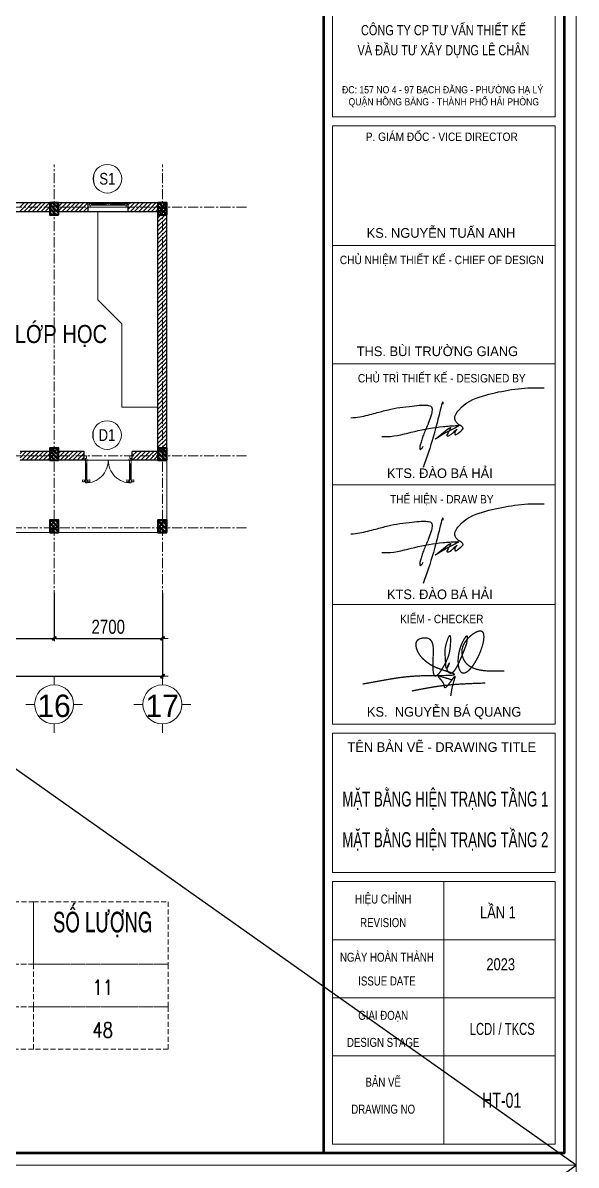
# Model space of a CAD drawing. Header units: millimetres. Extents: x 5243337 to 5938936, y 490824 to 785930.
# Drawn here: x 5834984 to 5848782, y 640013 to 668511 of the extents above; entities that cross this region are included whole.
import ezdxf
from ezdxf.enums import TextEntityAlignment as Align

# ---------------------------------------------------------------- set-up
doc = ezdxf.new("R2010")
doc.units = ezdxf.units.MM
doc.header["$MEASUREMENT"] = 0
doc.header["$PDMODE"] = 32
for name, pattern in [('ACAD_ISO07W100', [3, 0, -3]), ('CENTER', [2, 1.25, -0.25, 0.25, -0.25]), ('HIDDEN', [0.375, 0.25, -0.125])]:
    doc.linetypes.add(name, pattern=pattern)
doc.layers.get('0').update_dxf_attribs({"lineweight": 0})
doc.layers.get('Defpoints').update_dxf_attribs({"lineweight": 0})
for name, color, linetype, lineweight in [('0.15_Cua', 144, 'Continuous', 15), ('A-WIPEOUT', 254, 'ACAD_ISO07W100', 0), ('cat2', 22, 'Continuous', 30), ('dim', 144, 'Continuous', 13), ('hatch1', 136, 'Continuous', 9), ('Khungten_LCDI', 7, 'Continuous', 25), ('LC Dim', 8, 'Continuous', 18), ('LC Hatch', 252, 'Continuous', 9), ('LC ISO', 153, 'Continuous', 13), ('LC MANH DUT', 35, 'HIDDEN', 5), ('LC Net dam 1', 30, 'Continuous', 30), ('LC Net dam2', 6, 'Continuous', 40), ('LC Net manh', 9, 'Continuous', 5), ('LC Net thay', 7, 'Continuous', 25), ('LC Text1', 3, 'Continuous', 20), ('LC Text2', 7, 'Continuous', 25), ('manh1', 67, 'Continuous', 13), ('text', 1, 'Continuous', 20), ('thay1', 63, 'Continuous', 18), ('truc', 76, 'CENTER', 9)]:
    doc.layers.add(name, color=color, linetype=linetype, lineweight=lineweight)
doc.layers.add('KCS_Plotter', color=11, linetype='Continuous', plot=False)
doc.layers.add('KICHTHUOC', color=9, linetype='Continuous')
doc.styles.add('EG Hai', font='VHAVANB.TTF')
doc.styles.add('General text 2', font='arial.ttf')
doc.styles.add('HOATBIF', font='hoatbif.shx', dxfattribs={"width": 0.8})
doc.styles.add('Khungten', font='VHAVAN.TTF', dxfattribs={"width": 0.9, "height": 5000})
doc.styles.add('LC 2', font='VHARIALN.TTF', dxfattribs={"width": 0.7})
doc.styles.add('LC 3', font='vnsimli.shx', dxfattribs={"width": 0.75})
doc.styles.add('T2', font='VHARIAL.TTF', dxfattribs={"width": 0.8})
doc.styles.add('Title', font='VHBLACK.TTF')
doc.styles.add('VnAvantH', font='VHAVANB.TTF', dxfattribs={"width": 0.6})
doc.dimstyles.new('1-100', dxfattribs={"dimscale": 100, "dimtxt": 2.5, "dimasz": 0.35, "dimexe": 0.5, "dimexo": 0, "dimgap": 0.8, "dimtad": 1, "dimdec": 0, "dimzin": 0, "dimdsep": 46, "dimtxsty": 'HOATBIF', "dimblk1": 'DOT', "dimblk2": 'DOT', "dimsah": 1, "dimcen": -1, "dimdle": 1, "dimclrd": 256, "dimclre": 256, "dimclrt": 4, "dimadec": 3, "dimazin": 2, "dimtfac": 0.333333, "dimtdec": 0, "dimtix": 1, "dimtmove": 2, "dimatfit": 3, "dimldrblk": 'DOT', "dimfxl": 1, "dimtvp": 0.833333, "dimtolj": 1, "dimtzin": 0, "dimarcsym": 0})
pattern_1 = [(45, (174971.07, -40298.29), (-53.0330086, 53.0330086), [])]

# ---------------------------------------------------------------- blocks, each defined once
blk = doc.blocks.new('DOT')
at = {"layer": 'dim'}
for p, q in [((-3, 0), (3, 0)), ((-1, -1), (1, 1))]:
    blk.add_line(p, q, dxfattribs=at)
blk.add_lwpolyline([(0.5, 1), (-1, -0.5), (-0.5, -1), (1, 0.5)], close=True, dxfattribs=at)
blk = doc.blocks.new('*D558')
at = {"layer": 'Defpoints', "color": 0, "ltscale": 300, "transparency": 16777216}
for p in [(5793813, 654293), (5838463, 654293), (5838463, 652214)]:
    blk.add_point(p, dxfattribs=at)
at = {"layer": 'LC Dim', "lineweight": -2, "ltscale": 300, "transparency": 16777216}
for p, q in [((5793813, 654293), (5793813, 652144)), ((5838463, 654293), (5838463, 652144)), ((5793862, 652214), (5838414, 652214))]:
    blk.add_line(p, q, dxfattribs=at)
at = {"layer": 'LC Dim', "lineweight": -2, "ltscale": 300, "transparency": 16777216, "xscale": 49, "yscale": 49, "zscale": 49, "rotation": 180}
blk.add_blockref('DOT', (5793813, 652214), dxfattribs=at)
at = {"layer": 'LC Dim', "lineweight": -2, "ltscale": 300, "transparency": 16777216, "xscale": 49, "yscale": 49, "zscale": 49}
blk.add_blockref('DOT', (5838463, 652214), dxfattribs=at)
at = {"layer": 'LC Dim', "color": 4, "ltscale": 300, "transparency": 16777216, "insert": (5816138, 652501), "char_height": 350, "attachment_point": 5, "style": 'HOATBIF'}
blk.add_mtext('\\A1;44650', dxfattribs=at)
blk = doc.blocks.new('_Dot')
at = {"color": 0, "linetype": 'ByBlock', "lineweight": -2}
blk.add_line((-0.5, 0), (-1, 0), dxfattribs=at)
at = {"color": 0, "linetype": 'ByBlock', "const_width": 0.5}
blk.add_lwpolyline([(-0.25, 0, 1), (0.25, 0, 1)], format="xyb", close=True, dxfattribs=at)
blk = doc.blocks.new('*D574')
at = {"layer": 'Defpoints', "color": 0, "ltscale": 300, "transparency": 16777216}
for p in [(5833063, 654293), (5835763, 654293), (5835763, 653156)]:
    blk.add_point(p, dxfattribs=at)
at = {"layer": 'LC Dim', "lineweight": -2, "ltscale": 300, "transparency": 16777216}
for p, q in [((5833063, 654293), (5833063, 653086)), ((5835763, 654293), (5835763, 653086)), ((5833112, 653156), (5835714, 653156))]:
    blk.add_line(p, q, dxfattribs=at)
at = {"layer": 'LC Dim', "lineweight": -2, "ltscale": 300, "transparency": 16777216, "xscale": 49, "yscale": 49, "zscale": 49, "rotation": 180}
blk.add_blockref('DOT', (5833063, 653156), dxfattribs=at)
at = {"layer": 'LC Dim', "lineweight": -2, "ltscale": 300, "transparency": 16777216, "xscale": 49, "yscale": 49, "zscale": 49}
blk.add_blockref('DOT', (5835763, 653156), dxfattribs=at)
at = {"layer": 'LC Dim', "color": 4, "ltscale": 300, "transparency": 16777216, "insert": (5834413, 653443), "char_height": 350, "attachment_point": 5, "style": 'HOATBIF'}
blk.add_mtext('\\A1;2700', dxfattribs=at)
blk = doc.blocks.new('*D575')
at = {"layer": 'Defpoints', "color": 0, "ltscale": 300, "transparency": 16777216}
for p in [(5835763, 654293), (5838463, 654293), (5838463, 653156)]:
    blk.add_point(p, dxfattribs=at)
at = {"layer": 'LC Dim', "lineweight": -2, "ltscale": 300, "transparency": 16777216}
for p, q in [((5835763, 654293), (5835763, 653086)), ((5838463, 654293), (5838463, 653086)), ((5835812, 653156), (5838414, 653156))]:
    blk.add_line(p, q, dxfattribs=at)
at = {"layer": 'LC Dim', "lineweight": -2, "ltscale": 300, "transparency": 16777216, "xscale": 49, "yscale": 49, "zscale": 49, "rotation": 180}
blk.add_blockref('DOT', (5835763, 653156), dxfattribs=at)
at = {"layer": 'LC Dim', "lineweight": -2, "ltscale": 300, "transparency": 16777216, "xscale": 49, "yscale": 49, "zscale": 49}
blk.add_blockref('DOT', (5838463, 653156), dxfattribs=at)
at = {"layer": 'LC Dim', "color": 4, "ltscale": 300, "transparency": 16777216, "insert": (5837113, 653443), "char_height": 350, "attachment_point": 5, "style": 'HOATBIF'}
blk.add_mtext('\\A1;2700', dxfattribs=at)
blk = doc.blocks.new('TTRUC')
at = {"layer": 'LC ISO'}
for p, q in [((0, 6.95), (0, 10.13)), ((-6.95, 0), (-10.13, 0)), ((6.95, 0), (10.13, 0)), ((0, -6.95), (0, -10.13))]:
    blk.add_line(p, q, dxfattribs=at)
at = {"layer": 'LC Net manh'}
blk.add_circle((0, 0), 6.95, dxfattribs=at)
blk = doc.blocks.new('fsdfgsg')
at = {"layer": 'LC Hatch', "ltscale": 2}
h = blk.add_hatch(dxfattribs=at)
h.set_pattern_fill('BTCT', color=256, scale=20, angle=270)
h.set_pattern_definition([(320, (-309198.05, -458467.84), (-12.550427, -143.452037), [15, -165]), (265, (-309198.05, -458467.84), (150.438427, 27.750267), [12, -132]), (10.4514, (-309199.1, -458479.8), (137.88791, -115.701876), [12.748038, -140.228422]), (316.1842, (-309158.05, -458467.84), (-33.103803, -213.44821), [22.5, -247.5]), (6.6356, (-309160.81, -458485.63), (194.823574, -186.93254), [19.12206, -210.3426]), (261.1842, (-309158.05, -458467.84), (194.82372, -186.93239), [18, -198]), (291, (-309168.05, -458487.84), (-80.523778, -119.38141), [15, -165]), (236, (-309168.05, -458487.84), (145.03001, -48.663066), [12, -132]), (341.4514, (-309174.77, -458497.79), (64.5061, -168.044526), [12.748038, -140.228422]), (307.5, (-309198.055, -458467.84), (66.578771, -2.431971), [0, -130.4, 0, -134, 0, -132.5]), (277.5, (-309198.055, -458467.84), (78.882342, -52.6139075), [0, -76.4, 0, -127.4, 0, -50.5]), (237.5, (-309198.055, -458423.24), (-4.5109743, -106.764487), [0, -50, 0, -156, 0, -207]), (227.5, (-309198.055, -458403.24), (20.020996, -116.637234), [0, -65, 0, -103.6, 0, -147]), (315, (-309198.055, -458467.84), (53.033009, 53.033009), []), (315, (-309198.055, -458503.196), (53.033009, 53.033009), [])])
h.paths.add_polyline_path([(-110, 190), (-110, -110), (110, -110), (110, 190)])
at = {"layer": 'LC Net dam2', "ltscale": 2}
blk.add_lwpolyline([(110, -110), (110, 190), (-110, 190), (-110, -110)], close=True, dxfattribs=at)
blk = doc.blocks.new('*U62')
for p, q in [((35, 0), (965, 0)), ((50, -110), (950, -110)), ((560, -20), (905, -20)), ((560, -60), (905, -60))]:
    blk.add_line(p, q)
at = {"color": 8, "lineweight": 5}
for p, q in [((95, -20), (440, -20)), ((95, -35), (440, -35)), ((95, -45), (440, -45)), ((95, -60), (440, -60)), ((560, -20), (905, -20)), ((560, -35), (905, -35)), ((560, -45), (905, -45)), ((560, -60), (905, -60))]:
    blk.add_line(p, q, dxfattribs=at)
for points in [[(0, 0), (35, 0), (35, -60), (50, -60), (50, -110), (0, -110), (0, 0)], [(1000, 0), (965, 0), (965, -60), (950, -60), (950, -110), (1000, -110), (1000, 0)], [(560, -45), (560, -60), (500, -60), (500, -20), (560, -20), (560, -35), (550, -35), (550, -45), (560, -45)], [(905, -45), (905, -60), (965, -60), (965, -20), (905, -20), (905, -35), (915, -35), (915, -45), (905, -45)]]:
    blk.add_lwpolyline(points)
for points in [[(35, -20), (95, -20), (95, -35), (85, -35), (85, -45), (95, -45), (95, -60), (35, -60)], [(500, -20), (440, -20), (440, -35), (450, -35), (450, -45), (440, -45), (440, -60), (500, -60)]]:
    blk.add_lwpolyline(points, close=True)
for points in [[(95, -29, -0.312187), (102, -35, -0.312187)], [(95, -51, 0.312187), (102, -45, 0.312187)], [(440, -29, 0.312187), (433, -35, 0.312187)], [(440, -51, -0.312187), (433, -45, -0.312187)]]:
    blk.add_lwpolyline(points, format="xyb", dxfattribs=at)
for centre, start, end in [((559, -37), 14.2151, 83.5658), ((559, -43), 276.4342, 345.7849), ((906, -37), 96.4342, 165.7849), ((906, -43), 194.2151, 263.5658)]:
    blk.add_arc(centre, 8.25, start, end, dxfattribs=at)
blk = doc.blocks.new('*U19')
at = {"layer": 'A-WIPEOUT'}
blk.add_lwpolyline([(0, 4.25), (-2.5, 3.44), (-4.04, 1.31), (-4.04, -1.31), (-2.5, -3.44), (0, -4.25), (2.5, -3.44), (4.04, -1.31), (4.04, 1.31), (2.5, 3.44)], close=True, dxfattribs=at)
blk.add_wipeout([(0, 4.25), (-2.5, 3.44), (-4.04, 1.31), (-4.04, -1.31), (-2.5, -3.44), (0, -4.25), (2.5, -3.44), (4.04, -1.31), (4.04, 1.31), (2.5, 3.44)]).dxf.layer = 'A-WIPEOUT'
blk.add_circle((0, 0), 4.25)
at = {"layer": 'text', "style": 'General text 2', "width": 0.8, "flags": 8}
blk.add_attdef('SYMBOL', text='', height=3.5, dxfattribs=at).set_placement((0, 0), align=Align.MIDDLE_CENTER)
blk = doc.blocks.new('*U58')
for p, q in [((30, -469), (30, -100)), ((70, -469), (70, -100)), ((1130, -469), (1130, -100)), ((1170, -469), (1170, -100))]:
    blk.add_line(p, q)
at = {"color": 8, "lineweight": 9}
for p, q in [((48, -479), (48, -90)), ((52, -479), (52, -90)), ((1148, -479), (1148, -90)), ((1152, -479), (1152, -90))]:
    blk.add_line(p, q, dxfattribs=at)
for points in [[(30, 0), (0, 0), (0, 110), (60, 110), (60, 40), (30, 40), (30, 0)], [(55, -100), (70, -100), (70, 0), (30, 0), (30, -100), (45, -100), (45, -90), (55, -90), (55, -100)], [(1145, -100), (1130, -100), (1130, 0), (1170, 0), (1170, -100), (1155, -100), (1155, -90), (1145, -90), (1145, -100)], [(1170, 0), (1200, 0), (1200, 110), (1140, 110), (1140, 40), (1170, 40), (1170, 0)], [(20, -514), (10, -514), (10, -524), (20, -524)], [(55, -469), (70, -469), (70, -569), (30, -569), (30, -469), (45, -469), (45, -479), (55, -479), (55, -469)], [(80, -514), (90, -514), (90, -524), (80, -524)], [(1120, -514), (1110, -514), (1110, -524), (1120, -524)], [(1145, -469), (1130, -469), (1130, -569), (1170, -569), (1170, -469), (1155, -469), (1155, -479), (1145, -479), (1145, -469)], [(1180, -514), (1190, -514), (1190, -524), (1180, -524)]]:
    blk.add_lwpolyline(points)
for points in [[(5, -498), (-35, -494, 0.443716), (-40, -499), (-40, -538, 0.443716), (-35, -543), (5, -539, 0.385314), (10, -534), (10, -503, 0.385314)], [(95, -498), (135, -494, -0.443716), (140, -499), (140, -538, -0.443716), (135, -543), (95, -539, -0.385314), (90, -534), (90, -503, -0.385314)], [(1105, -498), (1065, -494, 0.443716), (1060, -499), (1060, -538, 0.443716), (1065, -543), (1105, -539, 0.385314), (1110, -534), (1110, -503, 0.385314)], [(1195, -498), (1235, -494, -0.443716), (1240, -499), (1240, -538, -0.443716), (1235, -543), (1195, -539, -0.385314), (1190, -534), (1190, -503, -0.385314)]]:
    blk.add_lwpolyline(points, format="xyb", close=True)
at = {"color": 8, "lineweight": 5}
for centre, start, end in [((32, -1), 269.7667, 0.0919), ((1168, -1), 179.9081, 270.2333)]:
    blk.add_arc(centre, 568, start, end, dxfattribs=at)
at = {"color": 8, "lineweight": 9}
for centre, start, end in [((47, -99), 186.4342, 273.2898), ((53, -99), 266.7102, 353.5658), ((1147, -99), 186.4342, 273.2898), ((1153, -99), 266.7102, 353.5658), ((47, -470), 86.7102, 173.5658), ((53, -470), 6.4342, 93.2898), ((1147, -470), 86.7102, 173.5658), ((1153, -470), 6.4342, 93.2898)]:
    blk.add_arc(centre, 8.25, start, end, dxfattribs=at)
for centre, start, end in [((70, -519), 143.1301, 216.8699), ((30, -519), 323.1301, 36.8699), ((1170, -519), 143.1301, 216.8699), ((1130, -519), 323.1301, 36.8699)]:
    blk.add_arc(centre, 50, start, end)
blk = doc.blocks.new('NGUYEN BA QUANG')
at = {"layer": 'LC ISO', "const_width": 54}
for points in [[(-3416, -557, -0.001023), (-2231, -345, -0.008385), (-1869, -289, -0.026114), (-905, -212, -0.007166), (-491, -205, 0.001773), (-49, -203, 0.009736), (200, -197, 0.025773), (331, -186, 0.054465), (383, -173, 0.09183), (397, -166, 0.386262), (399, -152, 0.129793), (379, -135, 0.036801), (321, -108, 0.016128), (184, -59, -0.006736), (-183, 62, -0.023924), (-416, 154, -0.046785), (-684, 310, -0.041509), (-918, 503, -0.092678), (-1136, 813, -0.077778), (-1199, 1035, -0.070106), (-1196, 1141, -0.201572), (-1106, 1286, -0.091887), (-982, 1343, -0.118851), (-732, 1351, -0.227561), (-543, 1208, -0.055716), (-508, 1121, -0.035741), (-487, 1019, -0.022757), (-478, 904, -0.018678), (-477, 714, 0.005361), (-493, 294, 0.022501), (-487, 25, 0.024956), (-474, -85, 0.051878), (-451, -169, 0.084004), (-427, -209, 0.302699), (-372, -224, 0.091028), (-331, -204, 0.045769), (-285, -164, 0.031407), (-218, -87, 0.026473), (-114, 66, 0.038878), (124, 530, 0.063388), (207, 831, 0.030377), (243, 1236, 0.019395), (241, 1350, 0.050857), (231, 1429, 0.089259), (221, 1451, 0.446193), (202, 1454, 0.08967), (185, 1438, 0.048315), (156, 1388, 0.024568), (114, 1288, 0.037087), (24, 971, 0.06811), (7, 722, 0.007404), (19, 571, -0.009821), (27, 442, 0.013775), (38, 214, 0.023991), (46, 154, 0.068642), (58, 113, 0.168495), (71, 99, 0.190472), (82, 99, 0.135753), (102, 116, 0.042547), (133, 165, 0.037247), (185, 280, 0.083462), (192, 310, 0.752396), (189, 311, 0.077103), (170, 286, 0.067778), (106, 135, 0.079642), (97, 52, 0.07615), (107, 12, 0.090818), (168, -77, 0.162992), (233, -111, 0.134535), (287, -101, 0.046135), (315, -85, 0.0589), (372, -33, 0.033446), (431, 44, 0.020493), (492, 142, 0.018931), (584, 325, 0.012315), (712, 617, 0.006262), (906, 1114)], [(906, 1114, 0.006821), (929, 1272, 0.011774), (937, 1340, 0.026266), (938, 1394, 0.052103), (935, 1423, 0.076783), (930, 1436, 0.163971), (923, 1442, 0.170042), (914, 1442, 0.080479), (902, 1436, 0.05585), (881, 1417, 0.031056), (847, 1375, 0.025203), (791, 1286, 0.116129), (556, 476, 0.061974), (575, 166, 0.045365), (610, 47, 0.070676), (660, -41, 0.091415), (710, -86, 0.146905), (783, -104, 0.068448), (833, -95, 0.049636), (885, -72, 0.053986), (978, -6, 0.029209), (1056, 69, 0.021304), (1134, 162, 0.025491), (1250, 329, 0.068873), (1561, 1027, 0.01773), (1596, 1171, 0.037697), (1624, 1368, 0.029037), (1623, 1453, 0.04288), (1613, 1525, 0.066726), (1590, 1583, 0.100495), (1556, 1623, 0.111871), (1508, 1644, 0.054631), (1469, 1647, 0.041179), (1426, 1643, 0.04561), (1355, 1623, 0.04967), (1225, 1558, 0.109429), (829, 1164, 0.05047), (753, 1012, 0.368126), (1079, 156, 0.040655), (1223, 90, 0.031441), (1383, 42, 0.023503), (1557, 9, 0.017084), (1742, -10, 0.011936), (1936, -19, 0.009133), (2206, -21, 0.002915), (2480, -16)], [(274, -380, 0.002584), (99, -322, 0.004829), (-9, -289, 0.009549), (-104, -262, 0.02019), (-180, -245, 0.020391), (-210, -242, 0.037792), (-233, -241, 0.083891), (-249, -244, 0.129866), (-256, -250, 0.170647), (-258, -257, 0.074142), (-257, -264, 0.04333), (-253, -271, 0.038982), (-240, -290, 0.018381), (-209, -327, -0.006145), (-155, -388, -0.017161), (-112, -442, -0.029179), (-72, -502, -0.056277), (-39, -577, -0.025416), (-31, -610, -0.003247), (-24, -652, 0.033316), (-18, -677, 0.055631), (-12, -689, 0.087521), (-5, -698, 0.15828), (8, -703, 0.07777), (18, -702, 0.051495), (30, -698, 0.04838), (50, -685, 0.02792), (72, -667, 0.021215), (104, -635, 0.012757), (138, -596, 0.011354), (192, -528, 0.005945), (265, -430, -0.007904), (360, -301, -0.011483), (384, -270, -0.027823), (404, -249, -0.066961), (415, -240, -0.123545), (420, -238, -0.248584), (424, -240, -0.12084), (426, -246, -0.064597), (426, -260, -0.027008), (421, -289, -0.011306), (411, -326, -0.007085), (384, -419, 0.007773), (340, -569, 0.03162), (266, -923, 0.004795), (248, -1055)], [(-1368, -847, -0.004051), (-800, -737, -0.026384), (342, -582, -0.006339), (726, -556, -0.004215), (1111, -537, -0.002629), (1689, -517)]]:
    blk.add_lwpolyline(points, format="xyb", dxfattribs=at)
blk = doc.blocks.new('chu ky hai')
at = {"layer": 'cat2'}
for points in [[(-7108, -1180), (-6432, -1197), (-2775, -522), (976, 115), (1801, 186), (2622, 234), (2986, 231), (2480, -78), (-30, -1486), (540, -1049), (1949, -60), (1474, -942), (1449, -999), (1449, -1057), (1477, -1093), (1572, -1118), (1707, -1098), (1898, -993), (2754, -240), (2527, -595), (2479, -768), (2477, -864), (2515, -945), (2607, -960), (2750, -905), (2939, -770), (3555, -206), (3585, -163), (3551, -35), (3281, 205), (2716, 642), (2520, 942), (3011, 2284), (6131, 4121), (9514, 4894), (12933, 5218), (14228, 5200)], [(975, 3070), (960, 3197), (924, 3338), (690, 2725), (349, 1352), (-322, -1171), (-1656, -5247)], [(-11175, 1253), (-9978, 1396), (-7921, 1888), (-6284, 2309), (-4744, 2618), (-3121, 2809), (-1911, 2927), (-1107, 2906), (-579, 2709), (-517, 2075), (-671, 1470), (-1000, 507), (-1282, -135), (-1576, -846), (-1805, -1465), (-1996, -2070), (-2109, -2631), (-2056, -2899), (-1967, -2874), (-1871, -2786), (-1768, -2651), (-1653, -2476)]]:
    blk.add_spline(points, degree=3, dxfattribs=at)
blk = doc.blocks.new('ha tang Nui Beo')
at = {"layer": 'Defpoints', "lineweight": 0}
blk.add_lwpolyline([(-1200, -14850), (-1200, 14850), (40800, 14850), (40800, -14850)], close=True, dxfattribs=at)
at = {"layer": 'Khungten_LCDI', "color": 5, "lineweight": 60}
blk.add_line((36600, 14650), (36600, -14650), dxfattribs=at)
at = {"layer": 'Khungten_LCDI', "color": 5, "lineweight": 25}
blk.add_line((40600, -14650), (40600, 14650), dxfattribs=at)
at = {"layer": 'Khungten_LCDI', "color": 9, "lineweight": 15}
for p, q in [((38600, -10133), (38600, -14500)), ((40450, -11100), (36750, -11100)), ((40450, -12067), (36750, -12067)), ((40450, -13033), (36750, -13033))]:
    blk.add_line(p, q, dxfattribs=at)
at = {"layer": 'Khungten_LCDI', "color": 5, "lineweight": 60}
blk.add_lwpolyline([(0, -14650), (0, 14650), (40600, 14650), (40600, -14650)], close=True, dxfattribs=at)
at = {"layer": 'Khungten_LCDI', "color": 9, "lineweight": 15}
for points in [[(36750, 2587), (40450, 2587), (40450, 6562), (36750, 6562)], [(36750, 446), (40450, 446), (40450, 2437), (36750, 2437)], [(36750, -1522), (40450, -1522), (40450, 446), (36750, 446)], [(36750, -1522), (40450, -1522), (40450, -3535), (36750, -3535)], [(36750, -5526), (40450, -5526), (40450, -3535), (36750, -3535)], [(36750, -7517), (40450, -7517), (40450, -5526), (36750, -5526)], [(36750, -9983), (40450, -9983), (40450, -7667), (36750, -7667)], [(36750, -14500), (40450, -14500), (40450, -10133), (36750, -10133)]]:
    blk.add_lwpolyline(points, close=True, dxfattribs=at)
at = {"layer": 'cat2', "xscale": 0.1265625, "yscale": 0.1265625, "zscale": 0.1265625}
for p in [(38468, -2580), (38468, -4510)]:
    blk.add_blockref('chu ky hai', p, dxfattribs=at)
at = {"layer": 'LC Net dam 1', "xscale": 0.4, "yscale": 0.4, "zscale": 0.4}
blk.add_blockref('NGUYEN BA QUANG', (38616, -6625), dxfattribs=at)
at = {"color": 7}
for s, height, style, width, p in [('c«ng ty cp t\xad vÊn thiÕt kÕ', 170, 'Title', 0.8, (38594, 3942)), ('vµ ®Çu t\xad x©y dùng lª ch©n', 170, 'Title', 0.8, (38594, 3609)), ('P. gi¸m ®èc - VICE director', 140, 'Khungten', 0.9, (38566, 2184)), ('chñ nhiÖm thiÕt kÕ - chief of design', 140, 'Khungten', 0.9, (38566, 136)), ('chñ tr× thiÕt kÕ - designed by', 140, 'Khungten', 0.9, (38566, -1832)), ('thÓ hiÖn - draw by', 140, 'Khungten', 0.9, (38566, -3845)), ('kiÓm - checker', 140, 'Khungten', 0.9, (38566, -5836)), ('hiÖu chØnh', 150, 'Khungten', 0.8, (37592, -10499)), ('revision', 150, 'Khungten', 0.8, (37592, -10891)), ('ngµy hoµn thµnh', 150, 'Khungten', 0.8, (37654, -11466)), ('issue date', 150, 'Khungten', 0.8, (37654, -11862)), ('giai ®o¹n', 150, 'Khungten', 0.8, (37592, -12433)), ('lcdi / TKcs', 200, 'Title', 0.7, (39571, -12684)), ('design stage', 150, 'Khungten', 0.8, (37592, -12883)), ('b¶n vÏ', 150, 'Khungten', 0.8, (37592, -13544)), ('drawing nO', 150, 'Khungten', 0.8, (37592, -13994))]:
    blk.add_text(s, height=height, dxfattribs=dict(at, style=style, width=width)).set_placement(p, align=Align.CENTER)
for s, style, p in [('ks. nguyÔn tuÊn anh', 'VnAvantH', (38553, 574)), ('ths. bïi tr\xadêng giang', 'VnAvantH', (38493, -1394)), ('Kts. ®µo b¸ h¶i', 'VnAvantH', (38534, -3422)), ('Kts. ®µo b¸ h¶i', 'VnAvantH', (38534, -5436)), ('ks.  NGUYÔN B¸ QUANG', 'VnAvantH', (38605, -7390)), ('tªn b¶n vÏ - drawing title', 'Khungten', (38566, -7977))]:
    blk.add_text(s, height=160, dxfattribs=dict(at, style=style)).set_placement(p, align=Align.CENTER)
at = {"color": 7, "insert": (38600, 3096), "char_height": 120, "attachment_point": 2, "style": 'Khungten'}
blk.add_mtext_dynamic_manual_height_columns('®c: 157 no 4 - 97 b¹ch ®»ng - ph\xadêng h¹ lý   quËn hång bµng - thµnh phè h¶i phßng ', width=3421.65, gutter_width=25, heights=[0], dxfattribs=at)
at = {"color": 7, "style": 'Khungten', "width": 0.8}
for tag, p in [('REVISION', (39499, -10746)), ('NGAYHT', (39546, -11609))]:
    blk.add_attdef(tag, text='', height=200, dxfattribs=at).set_placement(p, align=Align.CENTER)
at = {"layer": 'LC Text1', "style": 'Title', "width": 1.485915}
for tag, p, p2 in [('TENBANVE1', (36913, -8886), (40339, -8886)), ('TENBANVE2', (36913, -9562), (40339, -9562))]:
    blk.add_attdef(tag, text='', height=250, dxfattribs=at).set_placement(p, p2, align=Align.FIT)
at = {"layer": 'LC Text1', "style": 'Title', "width": 0.7}
blk.add_attdef('SOBANVE', text='', height=250, dxfattribs=at).set_placement((39562, -13896), align=Align.CENTER)

msp = doc.modelspace()

# ---------------------------------------------------------------- hatches: boundary and pattern name
at = {"layer": 'hatch1'}
h = msp.add_hatch(dxfattribs=at)
h.set_pattern_fill('ANSI31', color=256, scale=600)
h.set_pattern_definition(pattern_1)
h.paths.add_polyline_path([(5794773.2, 664020.5), (5793923.2, 664020.5), (5793923.2, 663800.5), (5794773.2, 663800.5)])
h.paths.add_polyline_path([(5796403.2, 664020.5), (5795773.2, 664020.5), (5795773.2, 663910.5), (5795773.2, 663800.5), (5796403.2, 663800.5)])
h.paths.add_polyline_path([(5797363.2, 664020.5), (5796623.2, 664020.5), (5796623.2, 663800.5), (5797363.2, 663800.5)])
h.paths.add_polyline_path([(5799103.2, 664020.5), (5798363.2, 664020.5), (5798363.2, 663910.5), (5798363.2, 663800.5), (5799103.2, 663800.5)])
h.paths.add_polyline_path([(5800063.2, 664020.5), (5799323.2, 664020.5), (5799323.2, 663800.5), (5800063.2, 663800.5)])
h.paths.add_polyline_path([(5801803.2, 664020.5), (5801063.2, 664020.5), (5801063.2, 663910.5), (5801063.2, 663800.5), (5801803.2, 663800.5)])
h.paths.add_polyline_path([(5802763.2, 664020.5), (5802023.2, 664020.5), (5802023.2, 663800.5), (5802763.2, 663800.5)])
h.paths.add_polyline_path([(5804503.2, 664020.5), (5803763.2, 664020.5), (5803763.2, 663910.5), (5803763.2, 663800.5), (5804503.2, 663800.5)])
h.paths.add_polyline_path([(5805463.2, 664020.5), (5804723.2, 664020.5), (5804723.2, 663800.5), (5805463.2, 663800.5)])
h.paths.add_polyline_path([(5807203.2, 664020.5), (5806463.2, 664020.5), (5806463.2, 663910.5), (5806463.2, 663800.5), (5807203.2, 663800.5)])
h.paths.add_polyline_path([(5808163.2, 664020.5), (5807423.2, 664020.5), (5807423.2, 663800.5), (5808163.2, 663800.5)])
h.paths.add_polyline_path([(5809903.2, 664020.5), (5809163.2, 664020.5), (5809163.2, 663910.5), (5809163.2, 663800.5), (5809903.2, 663800.5)])
h.paths.add_polyline_path([(5811113.2, 664020.5), (5810373.2, 664020.5), (5810373.2, 663800.5), (5811113.2, 663800.5)])
h.paths.add_polyline_path([(5812853.2, 664020.5), (5812113.2, 664020.5), (5812113.2, 663910.5), (5812113.2, 663800.5), (5812853.2, 663800.5)])
h.paths.add_polyline_path([(5813813.2, 664020.5), (5813073.2, 664020.5), (5813073.2, 663800.5), (5813813.2, 663800.5)])
h.paths.add_polyline_path([(5815553.2, 664020.5), (5814813.2, 664020.5), (5814813.2, 663910.5), (5814813.2, 663800.5), (5815553.2, 663800.5)])
h.paths.add_polyline_path([(5816513.2, 664020.5), (5815773.2, 664020.5), (5815773.2, 663800.5), (5816513.2, 663800.5)])
h.paths.add_polyline_path([(5818253.2, 664020.5), (5817513.2, 664020.5), (5817513.2, 663910.5), (5817513.2, 663800.5), (5818253.2, 663800.5)])
h.paths.add_polyline_path([(5822153.2, 664020.5), (5818473.2, 664020.5), (5818473.2, 663800.5), (5822153.2, 663800.5)])
h.paths.add_polyline_path([(5823113.2, 664020.5), (5822373.2, 664020.5), (5822373.2, 663800.5), (5823113.2, 663800.5)])
h.paths.add_polyline_path([(5824853.2, 664020.5), (5824113.2, 664020.5), (5824113.2, 663910.5), (5824113.2, 663800.5), (5824853.2, 663800.5)])
h.paths.add_polyline_path([(5825813.2, 664020.5), (5825073.2, 664020.5), (5825073.2, 663800.5), (5825813.2, 663800.5)])
h.paths.add_polyline_path([(5827553.2, 664020.5), (5826813.2, 664020.5), (5826813.2, 663910.5), (5826813.2, 663800.5), (5827553.2, 663800.5)])
h.paths.add_polyline_path([(5828513.2, 664020.5), (5827773.2, 664020.5), (5827773.2, 663800.5), (5828513.2, 663800.5)])
h.paths.add_polyline_path([(5830253.2, 664020.5), (5829513.2, 664020.5), (5829513.2, 663800.5), (5830253.2, 663800.5)])
h.paths.add_polyline_path([(5831213.2, 664020.5), (5830473.2, 664020.5), (5830473.2, 663800.5), (5831213.2, 663800.5)])
h.paths.add_polyline_path([(5832953.2, 664020.5), (5832213.2, 664020.5), (5832213.2, 663910.5), (5832213.2, 663800.5), (5832953.2, 663800.5)])
h.paths.add_polyline_path([(5833913.2, 664020.5), (5833173.2, 664020.5), (5833173.2, 663800.5), (5833913.2, 663800.5)])
h.paths.add_polyline_path([(5835653.2, 664020.5), (5834913.2, 664020.5), (5834913.2, 663910.5), (5834913.2, 663800.5), (5835653.2, 663800.5)])
h.paths.add_polyline_path([(5836613.2, 664020.5), (5835873.2, 664020.5), (5835873.2, 663800.5), (5836613.2, 663800.5)])
h.paths.add_polyline_path([(5838353.2, 664020.5), (5837613.2, 664020.5), (5837613.2, 663910.5), (5837613.2, 663800.5), (5838353.2, 663800.5)])
h = msp.add_hatch(dxfattribs=at)
h.set_pattern_fill('ANSI31', color=256, scale=600)
h.set_pattern_definition(pattern_1)
h.paths.add_polyline_path([(5793923.2, 663720.5), (5793703.2, 663720.5), (5793703.2, 657900.5), (5793923.2, 657900.5)])
h.paths.add_polyline_path([(5802023.2, 663720.5), (5801803.2, 663720.5), (5801803.2, 657900.5), (5802023.2, 657900.5)])
h.paths.add_polyline_path([(5810123.2, 663720.5), (5809903.2, 663720.5), (5809903.2, 657900.5), (5810123.2, 657900.5)])
h.paths.add_polyline_path([(5810373.2, 663720.5), (5810153.2, 663720.5), (5810153.2, 657900.5), (5810373.2, 657900.5)])
h.paths.add_polyline_path([(5818473.2, 663720.5), (5818253.2, 663720.5), (5818253.2, 657900.5), (5818473.2, 657900.5)])
h.paths.add_polyline_path([(5830473.2, 663720.5), (5830253.2, 663720.5), (5830253.2, 657900.5), (5830473.2, 657900.5)])
h.paths.add_polyline_path([(5838573.2, 663720.5), (5838353.2, 663720.5), (5838353.2, 657900.5), (5838573.2, 657900.5)])
h = msp.add_hatch(dxfattribs=at)
h.set_pattern_fill('ANSI31', color=256, scale=600)
h.set_pattern_definition(pattern_1)
h.paths.add_polyline_path([(5794663.2, 657820.5), (5793923.2, 657820.5), (5793923.2, 657600.5), (5794663.2, 657600.5), (5794663.2, 657710.5)])
h.paths.add_polyline_path([(5796403.2, 657820.5), (5795663.2, 657820.5), (5795663.2, 657600.5), (5796403.2, 657600.5)])
h.paths.add_polyline_path([(5797363.2, 657820.5), (5796623.2, 657820.5), (5796623.2, 657600.5), (5797363.2, 657600.5), (5797363.2, 657710.5)])
h.paths.add_polyline_path([(5799103.2, 657820.5), (5798363.2, 657820.5), (5798363.2, 657600.5), (5799103.2, 657600.5)])
h.paths.add_polyline_path([(5799963.2, 657820.5), (5799323.2, 657820.5), (5799323.2, 657600.5), (5799963.2, 657600.5)])
h.paths.add_polyline_path([(5801803.2, 657820.5), (5801163.2, 657820.5), (5801163.2, 657600.5), (5801803.2, 657600.5)])
h.paths.add_polyline_path([(5802763.2, 657710.5), (5802763.2, 657820.5), (5802023.2, 657820.5), (5802023.2, 657600.5), (5802763.2, 657600.5)])
h.paths.add_polyline_path([(5804503.2, 657820.5), (5803763.2, 657820.5), (5803763.2, 657600.5), (5804503.2, 657600.5)])
h.paths.add_polyline_path([(5805463.2, 657710.5), (5805463.2, 657820.5), (5804723.2, 657820.5), (5804723.2, 657600.5), (5805463.2, 657600.5)])
h.paths.add_polyline_path([(5807203.2, 657820.5), (5806463.2, 657820.5), (5806463.2, 657600.5), (5807203.2, 657600.5)])
h.paths.add_polyline_path([(5808063.2, 657820.5), (5807423.2, 657820.5), (5807423.2, 657600.5), (5808063.2, 657600.5)])
h.paths.add_polyline_path([(5809903.2, 657820.5), (5809263.2, 657820.5), (5809263.2, 657600.5), (5809903.2, 657600.5)])
h.paths.add_polyline_path([(5811113.2, 657820.5), (5810373.2, 657820.5), (5810373.2, 657600.5), (5811113.2, 657600.5), (5811113.2, 657710.5)])
h.paths.add_polyline_path([(5812853.2, 657820.5), (5812113.2, 657820.5), (5812113.2, 657600.5), (5812853.2, 657600.5)])
h.paths.add_polyline_path([(5813813.2, 657710.5), (5813813.2, 657820.5), (5813073.2, 657820.5), (5813073.2, 657600.5), (5813813.2, 657600.5)])
h.paths.add_polyline_path([(5815553.2, 657820.5), (5814813.2, 657820.5), (5814813.2, 657600.5), (5815553.2, 657600.5)])
h.paths.add_polyline_path([(5816413.2, 657820.5), (5815773.2, 657820.5), (5815773.2, 657600.5), (5816413.2, 657600.5)])
h.paths.add_polyline_path([(5818253.2, 657820.5), (5817613.2, 657820.5), (5817613.2, 657600.5), (5818253.2, 657600.5)])
h.paths.add_polyline_path([(5823013.2, 657820.5), (5822373.2, 657820.5), (5822373.2, 657600.5), (5823013.2, 657600.5)])
h.paths.add_polyline_path([(5824853.2, 657820.5), (5824112.6, 657820.5), (5824112.6, 657600.5), (5824853.2, 657600.5)])
h.paths.add_polyline_path([(5825813.2, 657710.5), (5825813.2, 657820.5), (5825073.2, 657820.5), (5825073.2, 657600.5), (5825813.2, 657600.5)])
h.paths.add_polyline_path([(5827553.2, 657820.5), (5826813.2, 657820.5), (5826813.2, 657600.5), (5827553.2, 657600.5)])
h.paths.add_polyline_path([(5828313.2, 657710.5), (5828313.2, 657820.5), (5827773.2, 657820.5), (5827773.2, 657600.5), (5828313.2, 657600.5)])
h.paths.add_polyline_path([(5830253.2, 657820.5), (5829513.2, 657820.5), (5829513.2, 657600.5), (5830253.2, 657600.5)])
h.paths.add_polyline_path([(5831213.2, 657820.5), (5830473.2, 657820.5), (5830473.2, 657600.5), (5831213.2, 657600.5)])
h.paths.add_polyline_path([(5832953.2, 657820.5), (5832213.2, 657820.5), (5832213.2, 657600.5), (5832953.2, 657600.5)])
h.paths.add_polyline_path([(5833913.2, 657710.5), (5833913.2, 657820.5), (5833173.2, 657820.5), (5833173.2, 657600.5), (5833913.2, 657600.5)])
h.paths.add_polyline_path([(5835653.2, 657820.5), (5834913.2, 657820.5), (5834913.2, 657600.5), (5835653.2, 657600.5)])
h.paths.add_polyline_path([(5836513.2, 657710.5), (5836513.2, 657820.5), (5835873.2, 657820.5), (5835873.2, 657600.5), (5836513.2, 657600.5)])
h.paths.add_polyline_path([(5838353.2, 657820.5), (5837713.2, 657820.5), (5837713.2, 657600.5), (5838353.2, 657600.5)])

# ---------------------------------------------------------------- linework, layer by layer
at = {"layer": 'KCS_Plotter'}
msp.add_line((5785781.5, 595463.2), (5848781.5, 640013.2), dxfattribs=at)
at = {"layer": 'LC MANH DUT', "ltscale": 500}
for points in [[(5825009.6, 646580.6), (5835247.6, 646580.6), (5835247.6, 645026.7), (5825009.6, 645026.7)], [(5835247.6, 646580.6), (5838611.5, 646580.6), (5838611.5, 645026.7), (5835247.6, 645026.7)], [(5825009.6, 645026.7), (5835247.6, 645026.7), (5835247.6, 643965.7), (5825009.6, 643965.7)], [(5835247.6, 645026.7), (5838611.5, 645026.7), (5838611.5, 643965.7), (5835247.6, 643965.7)], [(5825009.6, 643965.7), (5835247.6, 643965.7), (5835247.6, 642904.7), (5825009.6, 642904.7)], [(5835247.6, 643965.7), (5838611.5, 643965.7), (5838611.5, 642904.7), (5835247.6, 642904.7)]]:
    msp.add_lwpolyline(points, close=True, dxfattribs=at)
at = {"layer": 'LC Net dam 1', "ltscale": 2}
for p, q in [((5838573.2, 664020.5), (5810153.2, 664020.5)), ((5838573.2, 657600.5), (5838573.2, 664020.5)), ((5835653.2, 663800.5), (5833173.2, 663800.5)), ((5838353.2, 663800.5), (5835873.2, 663800.5)), ((5838353.2, 657820.5), (5838353.2, 663800.5)), ((5835653.2, 657820.5), (5834913.2, 657820.5)), ((5836513.2, 657820.5), (5835873.2, 657820.5)), ((5838353.2, 657820.5), (5837713.2, 657820.5)), ((5836613.2, 657600.5), (5834913.2, 657600.5)), ((5838573.2, 657600.5), (5837613.2, 657600.5))]:
    msp.add_line(p, q, dxfattribs=at)
at = {"layer": 'LC Net dam 1'}
for p, q in [((5836613.2, 663800.5), (5836613.2, 664020.5)), ((5837613.2, 663800.5), (5837613.2, 664020.5)), ((5836513.2, 657600.5), (5836513.2, 657820.5)), ((5837713.2, 657600.5), (5837713.2, 657820.5))]:
    msp.add_line(p, q, dxfattribs=at)
at = {"layer": 'manh1'}
msp.add_line((5837713.2, 657600.5), (5836513.2, 657600.5), dxfattribs=at)
at = {"layer": 'thay1'}
for p, q in [((5838573.2, 655800.5), (5838573.2, 657600.5)), ((5793703.2, 655800.5), (5838573.2, 655800.5))]:
    msp.add_line(p, q, dxfattribs=at)
msp.add_lwpolyline([(5836613.2, 663800.5), (5837613.2, 663800.5), (5837613.2, 664020.5), (5836613.2, 664020.5)], close=True, dxfattribs=at)
msp.add_lwpolyline([(5836853.2, 663800.5), (5836853.2, 661600.5), (5837453.2, 661000.5), (5837453.2, 658920.5), (5838353.2, 658920.5)], dxfattribs=at)
at = {"layer": 'truc', "ltscale": 200}
for p, q in [((5835763.2, 654110.6), (5835763.2, 664977.4)), ((5838463.2, 654110.6), (5838463.2, 664977.4)), ((5840557.7, 663910.5), (5791624.8, 663910.5)), ((5840557.7, 657710.5), (5791624.8, 657710.5)), ((5840557.7, 655910.5), (5791624.8, 655910.5))]:
    msp.add_line(p, q, dxfattribs=at)

# ---------------------------------------------------------------- block references
at = {"layer": '0.15_Cua'}
msp.add_blockref('*U62', (5836613.2, 664020.5), dxfattribs=at)
at = {"layer": '0.15_Cua', "xscale": -1}
msp.add_blockref('*U58', (5837713.2, 657600.5), dxfattribs=at)
at = {"layer": 'KICHTHUOC', "ltscale": 300, "xscale": 70, "yscale": 70, "zscale": 70}
for p in [(5835763.2, 651508.2), (5838463.2, 651508.2)]:
    msp.add_blockref('TTRUC', p, dxfattribs=at)
at = {"layer": 'LC Dim'}
for p in [(5835763.2, 663830.5), (5838463.2, 663830.5), (5835763.2, 657710.5), (5838463.2, 657710.5), (5835763.2, 655910.5), (5838463.2, 655910.5)]:
    msp.add_blockref('fsdfgsg', p, dxfattribs=at)
at = {"layer": 'LC Net manh'}
ref = msp.add_blockref('*U19', (5837091.4, 664621.3), dxfattribs=dict(at, xscale=-84, yscale=84, zscale=84))
ref.add_attrib('SYMBOL', 'S1', dxfattribs={"layer": 'text', "height": 294, "style": 'General text 2', "width": 0.8}).set_placement((5837091.4, 664621.3), align=Align.MIDDLE_CENTER)
at = {"layer": 'LC Net thay', "xscale": 1.500000000004304, "yscale": 1.500000000004304, "zscale": 1.500000000004304}
msp.add_blockref('ha tang Nui Beo', (5787581.5, 617738.2), dxfattribs=at)

# ---------------------------------------------------------------- texts
at = {"layer": 'LC Text1', "style": 'LC 3', "width": 0.8}
for s, p in [('11', (5836717.2, 644259.6)), ('48', (5836717.2, 643198.6))]:
    msp.add_text(s, height=375, dxfattribs=at).set_placement(p)
at = {"layer": 'LC Text2', "style": 'T2', "width": 0.8}
msp.add_text('phßng líp häc', height=450, dxfattribs=at).set_placement((5832798.8, 660523.6))
at = {"layer": 'LC Text2', "lineweight": -2, "style": 'LC 2', "width": 0.8}
msp.add_text('sè l\xadîng', height=506.25, dxfattribs=at).set_placement((5835735.5, 645824.7))
at = {"layer": 'text', "ltscale": 0.2, "style": 'EG Hai'}
for s, p in [('16', (5835760.5, 651024.8)), ('17', (5838460.5, 651024.8))]:
    msp.add_text(s, height=560, dxfattribs=at).set_placement(p, align=Align.BOTTOM_CENTER)

# ---------------------------------------------------------------- dimensions: what is measured, and where the dimension line sits
at = {"layer": 'LC Dim', "ltscale": 300}
for base, p1, p2, picture, middle in [((5838463.2, 652214.3), (5793813.2, 654292.9), (5838463.2, 654292.9), '*D558', (5816138.2, 652501.3)), ((5835763.2, 653156.2), (5833063.2, 654292.9), (5835763.2, 654292.9), '*D574', (5834413.2, 653443.2)), ((5838463.2, 653156.2), (5835763.2, 654292.9), (5838463.2, 654292.9), '*D575', (5837113.2, 653443.2))]:
    dim = msp.add_linear_dim(base=base, p1=p1, p2=p2, dimstyle='1-100', override={"dimscale": 140}, dxfattribs=at)
    dim.commit()
    dim.dimension.update_dxf_attribs({"geometry": picture, "text_midpoint": middle})

# ---------------------------------------------------------------- next in the draw order: block references
at = {"layer": 'LC Net manh'}
ref = msp.add_blockref('*U19', (5837082.5, 658227.3), dxfattribs=dict(at, xscale=84, yscale=84, zscale=84))
ref.add_attrib('SYMBOL', 'D1', dxfattribs={"layer": 'text', "height": 294, "style": 'General text 2', "width": 0.8}).set_placement((5837082.5, 658227.3), align=Align.MIDDLE_CENTER)

# ---------------------------------------------------------------- next in the draw order: linework, layer by layer
at = {"layer": 'KCS_Plotter'}
msp.add_line((5848781.5, 640013.2), (5785781.5, 684563.2), dxfattribs=at)

# ---------------------------------------------------------------- next in the draw order: block references
at = {"layer": 'LC Net thay'}
ref = msp.add_blockref('ha tang Nui Beo', (5787581.5, 662288.2), dxfattribs=dict(at, xscale=1.500000000004304, yscale=1.500000000004304, zscale=1.500000000004304))
ref.add_attrib('TENBANVE2', 'mÆt b»ng hiÖn tr¹ng tÇng 2', dxfattribs={"layer": 'LC Text1', "height": 375, "style": 'Title', "width": 0.559546}).set_placement((5842950.5, 647944.5), (5848090.2, 647944.5), align=Align.FIT)
ref.add_attrib('NGAYHT', '2023', dxfattribs={"layer": 'LC Text1', "height": 300, "style": 'Khungten', "width": 0.8}).set_placement((5846900.6, 644874.2), align=Align.CENTER)
ref.add_attrib('REVISION', 'lÇn 1', dxfattribs={"layer": 'LC Text1', "height": 300, "style": 'Khungten', "width": 0.8}).set_placement((5846829.7, 646168.8), align=Align.CENTER)
ref.add_attrib('SOBANVE', 'ht-01', dxfattribs={"layer": 'LC Text1', "height": 375, "style": 'Title', "width": 0.7}).set_placement((5846924.5, 641443.9), align=Align.CENTER)
ref.add_attrib('TENBANVE1', 'mÆt b»ng hiÖn tr¹ng tÇng 1', dxfattribs={"layer": 'LC Text1', "height": 375, "style": 'Title', "width": 0.559546}).set_placement((5842950.5, 648959.6), (5848090.2, 648959.6), align=Align.FIT)

doc.saveas('drawing.dxf')
